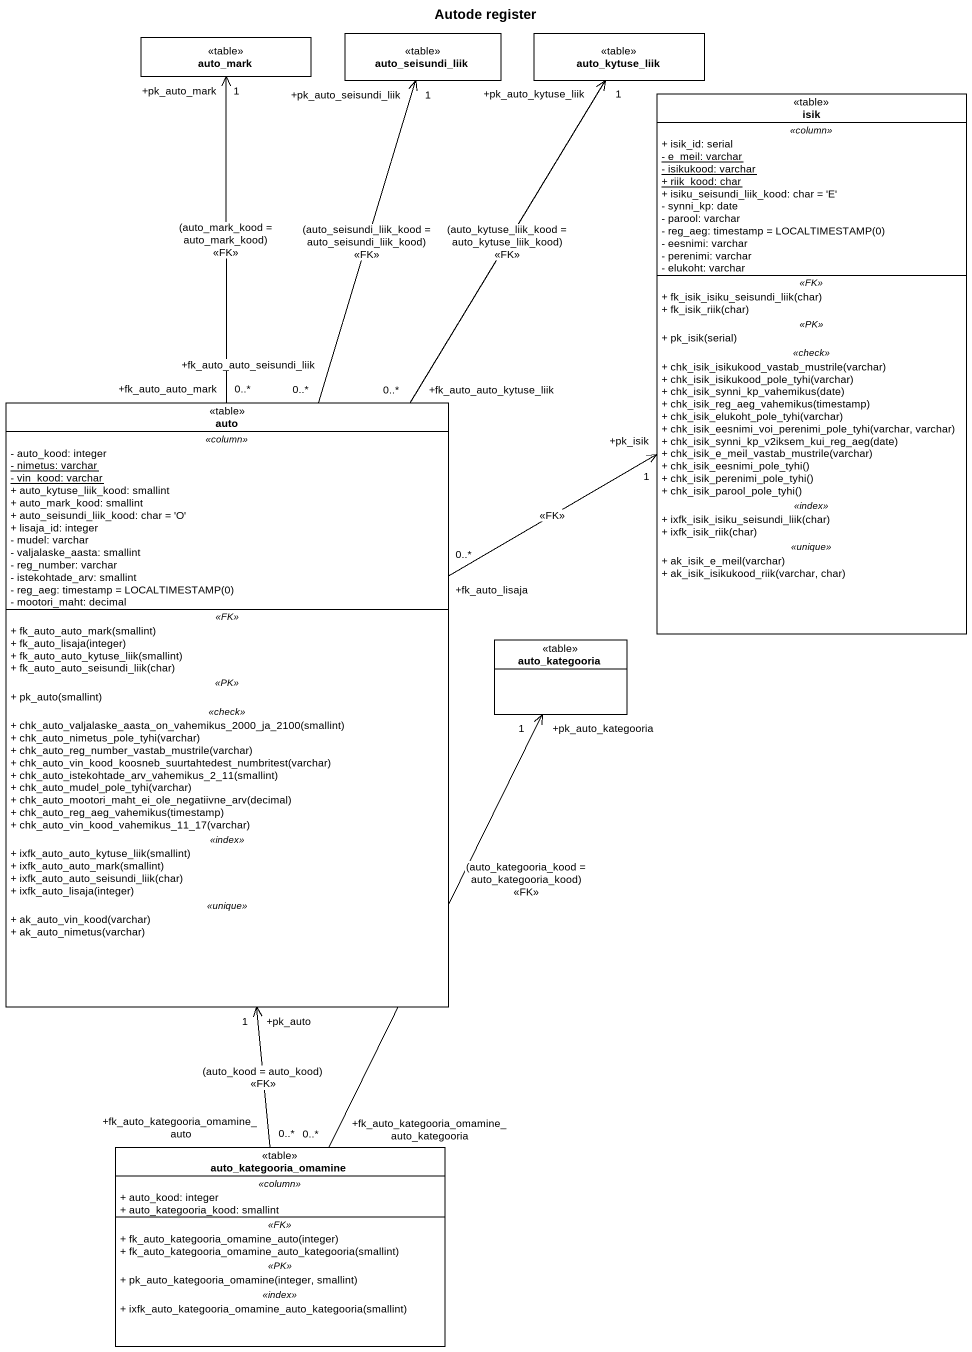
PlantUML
@startuml
title Autode register
hide circle
hide empty members
skinparam classAttributeIconSize 0
class auto_mark <<table>> #FFFFFF
class auto_seisundi_liik <<table>> #FFFFFF
class auto_kytuse_liik <<table>> #FFFFFF
class isik <<table>> #FFFFFF {
  .. <<column>> ..
  + isik_id: serial
  {static} - e_meil: varchar
  {static} - isikukood: varchar
  {static} + riik_kood: char
  + isiku_seisundi_liik_kood: char = 'E'
  - synni_kp: date
  - parool: varchar
  {field} - reg_aeg: timestamp = LOCALTIMESTAMP(0)
  - eesnimi: varchar
  - perenimi: varchar
  - elukoht: varchar
  .. <<FK>> ..
  + fk_isik_isiku_seisundi_liik(char)
  + fk_isik_riik(char)
  .. <<PK>> ..
  + pk_isik(serial)
  .. <<check>> ..
  + chk_isik_isikukood_vastab_mustrile(varchar)
  + chk_isik_isikukood_pole_tyhi(varchar)
  + chk_isik_synni_kp_vahemikus(date)
  + chk_isik_reg_aeg_vahemikus(timestamp)
  + chk_isik_elukoht_pole_tyhi(varchar)
  + chk_isik_eesnimi_voi_perenimi_pole_tyhi(varchar, varchar)
  + chk_isik_synni_kp_v2iksem_kui_reg_aeg(date)
  + chk_isik_e_meil_vastab_mustrile(varchar)
  + chk_isik_eesnimi_pole_tyhi()
  + chk_isik_perenimi_pole_tyhi()
  + chk_isik_parool_pole_tyhi()
  .. <<index>> ..
  + ixfk_isik_isiku_seisundi_liik(char)
  + ixfk_isik_riik(char)
  .. <<unique>> ..
  + ak_isik_e_meil(varchar)
  + ak_isik_isikukood_riik(varchar, char)
}
class auto <<table>> #FFFFFF {
  .. <<column>> ..
  - auto_kood: integer
  {static} - nimetus: varchar
  {static} - vin_kood: varchar
  + auto_kytuse_liik_kood: smallint
  + auto_mark_kood: smallint
  + auto_seisundi_liik_kood: char = 'O'
  + lisaja_id: integer
  - mudel: varchar
  - valjalaske_aasta: smallint
  - reg_number: varchar
  - istekohtade_arv: smallint
  {field} - reg_aeg: timestamp = LOCALTIMESTAMP(0)
  - mootori_maht: decimal
  .. <<FK>> ..
  + fk_auto_auto_mark(smallint)
  + fk_auto_lisaja(integer)
  + fk_auto_auto_kytuse_liik(smallint)
  + fk_auto_auto_seisundi_liik(char)
  .. <<PK>> ..
  + pk_auto(smallint)
  .. <<check>> ..
  + chk_auto_valjalaske_aasta_on_vahemikus_2000_ja_2100(smallint)
  + chk_auto_nimetus_pole_tyhi(varchar)
  + chk_auto_reg_number_vastab_mustrile(varchar)
  + chk_auto_vin_kood_koosneb_suurtahtedest_numbritest(varchar)
  + chk_auto_istekohtade_arv_vahemikus_2_11(smallint)
  + chk_auto_mudel_pole_tyhi(varchar)
  + chk_auto_mootori_maht_ei_ole_negatiivne_arv(decimal)
  + chk_auto_reg_aeg_vahemikus(timestamp)
  + chk_auto_vin_kood_vahemikus_11_17(varchar)
  .. <<index>> ..
  + ixfk_auto_auto_kytuse_liik(smallint)
  + ixfk_auto_auto_mark(smallint)
  + ixfk_auto_auto_seisundi_liik(char)
  + ixfk_auto_lisaja(integer)
  .. <<unique>> ..
  + ak_auto_vin_kood(varchar)
  + ak_auto_nimetus(varchar)
}
class auto_kategooria <<table>> #FFFFFF
class auto_kategooria_omamine <<table>> #FFFFFF {
  .. <<column>> ..
  + auto_kood: integer
  + auto_kategooria_kood: smallint
  .. <<FK>> ..
  + fk_auto_kategooria_omamine_auto(integer)
  + fk_auto_kategooria_omamine_auto_kategooria(smallint)
  .. <<PK>> ..
  + pk_auto_kategooria_omamine(integer, smallint)
  .. <<index>> ..
  + ixfk_auto_kategooria_omamine_auto_kategooria(smallint)
}
auto "+fk_auto_auto_mark\n0..*" -up-> "+pk_auto_mark\n1" auto_mark : (auto_mark_kood = auto_mark_kood)\n<<FK>>
auto "+fk_auto_auto_seisundi_liik\n0..*" -up-> "+pk_auto_seisundi_liik\n1" auto_seisundi_liik : (auto_seisundi_liik_kood = auto_seisundi_liik_kood)\n<<FK>>
auto "+fk_auto_auto_kytuse_liik\n0..*" -up-> "+pk_auto_kytuse_liik\n1" auto_kytuse_liik : (auto_kytuse_liik_kood = auto_kytuse_liik_kood)\n<<FK>>
auto "+fk_auto_lisaja\n0..*" -right-> "+pk_isik\n1" isik : <<FK>>
auto_kategooria_omamine "+fk_auto_kategooria_omamine_auto\n0..*" -up-> "+pk_auto\n1" auto : (auto_kood = auto_kood)\n<<FK>>
auto_kategooria_omamine "+fk_auto_kategooria_omamine_auto_kategooria\n0..*" -up-> "+pk_auto_kategooria\n1" auto_kategooria : (auto_kategooria_kood = auto_kategooria_kood)\n<<FK>>
@enduml
